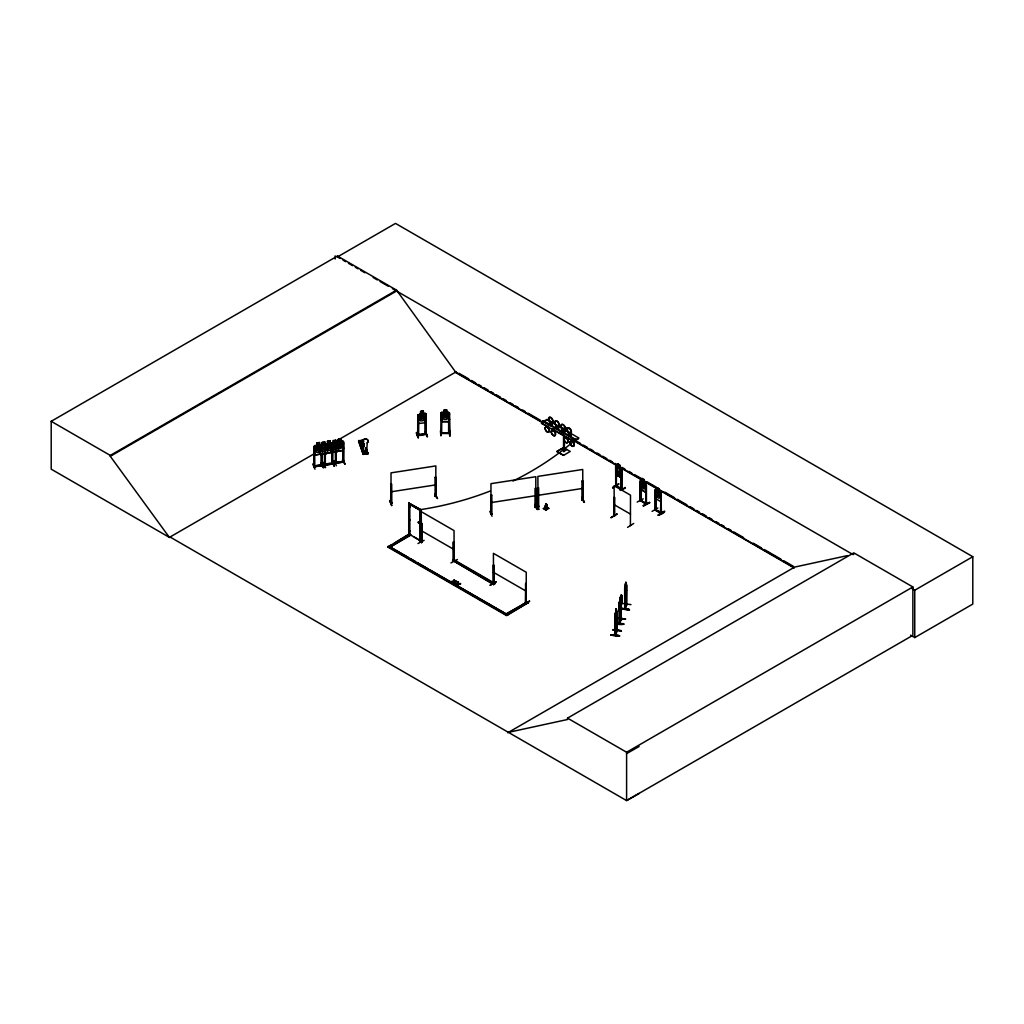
<?xml version="1.0" encoding="UTF-8"?>
<svg xmlns="http://www.w3.org/2000/svg" width="1024" height="1024" viewBox="0 0 1024 1024"><rect width="100%" height="100%" fill="white"/><g stroke="black" fill="none" stroke-linecap="round" stroke-linejoin="round"><path stroke-width="1.5" d="M550.08 423.949C549.414 416.243 552.845 430.49 551.91 422.144M558.029 428.48L558.067 425.702L557.824 428.416M616.742 630.349L617.267 629.862L615.091 634.611L615.693 635.021L616.205 611.891L615.654 617.754M616.691 630.925L617.216 611.635M617.242 630.605L615.437 635.443L615.462 616.448M625.242 608.73L625.805 585.613L625.254 591.462M625.242 608C623.526 611.072 627.802 602.65 626.33 604.07M626.278 604.646L626.803 585.357M550.285 424.013C554.675 425.19 547.11 424.858 550.31 421.222M556.454 427.763L556.467 424.781L556.198 427.405M562.586 431.117C562.918 424.653 560.973 434.01 564.16 431.949M620.89 618.573C622.336 616.499 618.15 626.726 619.456 622.451M620.314 606.579L620.339 600.166L619.546 623.718L620.877 618.829M620.826 619.277L621.414 618.138M621.376 618.918L619.558 623.667L619.469 602.47L620.352 596.928L620.429 599.398M545.984 506.278C545.242 498.688 550.246 512.243 544.806 508.928L546.061 503.782M620.429 597.069L620.083 599.36M366.003 447.846L368 453.798L363.098 454.349L358.554 440.998L363.162 439.949A2.906 2.33 -18.8 0 1 367.245 439.514A2.906 2.33 -18.8 0 1 367.245 442.854L366.656 452.058M616.819 616.461L615.117 623.194L623.654 624.23L615.142 622.784M624.666 594.944L624.934 596.787L626.496 590.182M616.064 614.771C616.538 604.058 616.922 621.44 616.051 615.834C615.373 626.65 615.488 609.51 615.91 614.669M610.931 635.187C616.102 632.986 627.635 638.387 610.944 635.11M611.021 634.893L619.533 635.878M629.043 609.869C602.842 606.758 647.283 612.186 620.621 608.243L629.133 609.306M615.04 623.424C638.17 623.117 608.192 628.096 616.717 619.251M421.03 541.722L420.186 541.35L420.224 510.298L409.805 504.294L409.869 535.283L408.73 534.938L408.73 503.053L421.03 509.837L421.581 542.592L421.786 523.469L421.018 523.277L421.786 523.469M545.421 509.222L545.83 503.936M552.282 425.05L551.245 425.638L551.578 424.832M556.429 427.61L558.054 428.25L556.493 427.366M568.307 434.918L568.768 431.885L568.717 434.778M570.906 435.213L569.702 435.699L570.906 435.213L569.882 436.595L570.368 432.806L570.304 435.699M620.634 603.712L619.776 607.885L619.469 606.822M615.053 615.04L615.347 613.658L615.142 635.418L615.488 634.701M624.73 609.126L624.666 588.736L626.214 583.603L626.714 604.698M626.317 583.616L625.894 584.845L625.818 582.374L624.64 588.749M620.877 619.315L620.851 598.17L619.149 603.302L619.251 609.574M365.312 452.122L365.21 450.867L365.734 452.122M365.606 450.957L365.299 451.891L365.35 450.944M365.888 451.93L365.542 451.123M620.429 608.282L622.054 601.805L620.416 608.397L620.224 600.358L622.131 595.661M620.506 599.002L620.198 600.371M617.088 631.014L616.23 608.653L615.36 614.208L615.258 634.97M545.446 506.394L545.933 503.808L544.538 508.493M620.966 600.986L620.813 595.61C622.182 591.834 622.285 602.918 620.928 604.979L620.762 598.835L621.107 600.102C621.594 589.504 622.016 606.758 621.094 601.165M611.085 517.786L617.242 513.907L611.11 517.466M544.806 508.928L546.33 503.91M409.894 507.149L409.792 506.368L409.869 507.085M409.728 519.603L409.843 520.384L409.869 519.59M409.869 530.624L409.728 531.341M409.728 531.84L409.728 530.637M629.12 609.69L620.608 608.653M563.75 432.205C564.864 421.107 564.506 439.949 562.624 428.326M570.394 435.699L569.702 435.699M365.645 451.648L365.21 451.43M363.802 445.875C362.726 443.443 361.011 447.514 363.686 445.811M643.174 484.186L644.954 483.174L643.674 485.12L645.005 488.653L643.264 485.389C642.445 488.55 640.218 486.054 642.842 484.621L641.574 481.229L643.123 484.006M621.798 475.546L621.056 477.53L616.282 474.778L615.654 472.102L616.294 474.778L621.03 477.504M640.205 486.707L640.768 489.421L645.504 492.16L646.195 490.15M661.171 499.418L660.467 501.44L655.731 498.701L655.181 495.974L655.744 498.701M615.757 610.419L616.32 608.666M625.344 584.128L625.907 582.387M615.757 611.187L616.102 610.227M625.344 584.909L625.702 583.936M615.27 613.696L616.627 609.894L616.742 631.04M615.36 613.709L615.731 612.608M625.05 590.17L625.037 609.165L626.88 604.314L624.934 608.09M624.845 596.774L626.317 592.998M621.363 630.912L612.915 629.696M622.515 603.418L630.963 604.634M615.155 635.366L616.845 630.541M619.878 599.462L620.237 597.722M621.35 599.91L621.248 619.251M619.776 606.016L620.339 604.518M617.062 617.958L625.574 619.021L616.973 617.869M619.456 611.341C623.475 593.574 619.482 616.141 619.174 609.498M319.885 451.072L318.144 449.037L315.763 451.686L317.555 448.614L315.84 446.234L318.054 447.885M337.306 442.931L338.099 442.586L339.482 444.352M326.81 453.517C329.075 447.04 329.126 440.781 320.346 445.069L319.488 446.08L320.346 454.528L326.81 453.517L320.346 454.528M325.555 453.376L332.019 452.352L332.966 449.882L332.941 443.571L332.774 464.013L324.544 465.267L324.544 452.454M337.587 451.622L338.509 449.114L338.509 442.842L337.536 442.176L331.11 443.174L330.266 444.186L331.11 452.621L337.562 451.571M336.32 451.482L342.784 450.458L343.731 447.987M621.402 594.803L621.03 596.544L621.402 595.584M620.928 598.758L621.504 597.261L620.928 603.11M421.978 416.358L419.661 414.746L421.414 417.229L419.584 420.198L422.016 417.677L424.435 419.686L422.579 417.126L424.358 414.259L422.067 416.563M417.818 421.248L418.688 423.475L425.28 422.797L426.138 420.314M425.28 422.797L426.227 420.326L426.227 414.054L425.242 413.338L417.805 414.95L417.664 435.315L426.112 433.766M313.805 466.739L322.189 465.408M321.254 465.549L321.421 454.656M332.646 463.744C333.875 461.171 313.421 467.418 331.917 463.424M332.826 463.974L324.608 465.024M342.771 461.504C343.398 463.334 341.824 460.595 343.616 461.184M391.782 503.014L390.861 502.438L391.859 502.682M390.848 503.155L391.757 502.528M491.034 513.357L491.891 514.176L490.995 514.317L490.97 483.661L535.795 476.723L535.808 507.418L535.066 507.507L535.795 506.483M535.949 506.675L535.219 506.79M535.949 507.366L535.795 488.23M538.816 506.893L537.894 507.034L537.894 487.91L538.65 487.795L538.675 506.97C539.136 506.061 537.037 505.843 538.816 506.394M538.074 507.034L537.894 476.403L582.72 469.466L582.886 500.07M453.261 583.053L453.888 581.504L456.512 581.568L453.888 581.901L453.261 583.437L452.762 582.758L454.477 579.994M458.458 582.298L457.254 585.741L457.971 582.016C458.266 585.498 451.29 583.744 457.344 583.526M452.762 582.758L453.978 579.712M457.344 583.923L457.971 582.016M445.261 415.206L442.918 413.069L444.698 415.731L442.829 418.509L445.312 416.243L447.77 418.509L445.875 415.757L447.693 413.069L445.376 415.13M449.485 419.315L448.538 421.619L441.971 421.619L441.114 413.107M449.574 419.328L448.602 421.696L441.894 421.645M454.694 583.872L457.267 583.859L457.254 585.357M456.755 585.459L457.267 583.859M312.691 464L314.995 469.235M322.88 462.822L323.354 462.362L325.594 467.52M325.184 467.661L322.918 462.784M334.067 460.518L336.422 465.715M389.67 500.467L391.578 505.702M391.974 505.318L389.619 500.787M489.779 511.398L492.032 516.262M536.23 504.589L536.691 504.141L539.008 509.376M538.534 509.427L536.269 504.55M643.238 498.816L637.146 502.08M612.608 487.744L618.726 484.173M657.882 507.994L652.07 511.386M418.355 437.325L416.422 432.755L418.342 437.619M416.806 432.41L418.406 437.709M417.933 437.734L416.422 432.755M421.517 541.888L420.954 541.491L421.862 541.734M453.786 560.474L453.197 560.128L453.888 560.512M453.299 560.218L454.093 561.011M493.645 584.23C495.462 583.629 491.942 582.554 493.837 583.578M525.389 602.534L525.683 583.462L526.093 602.893L525.414 602.573L526.323 602.739M526.31 602.074C524.89 601.971 526.643 601.51 525.99 602.854M616.307 485.824L615.616 485.427L621.811 489.651L621.798 469.286L616.384 465.344L615.654 465.856L616.41 465.434M621.722 489.651L621.53 488.474M616.448 467.405L615.68 467.213L615.898 486.029L622.016 489.523L621.12 488.768M655.462 509.261L655.757 509.747M655.693 491.456L655.13 491.136L655.898 491.328L655.962 510.31L655.27 509.222M660.659 512.576C665.37 513.882 646.541 505.523 661.171 512.883M660.57 512.486L660.634 513.293L660.838 498.88M541.491 423.283L543.232 420.698L575.014 439.04L575.014 442.074L541.491 423.283L548.762 426.918M512.934 481.05A433.715 345.267 41.1 0 0 573.274 441.626L575.014 439.04M440.819 430.477L440.87 435.866L440.435 430.784M644.186 481.984L646.259 483.942L646.259 504.307L640.115 500.058L640.794 500.454M645.798 503.296L640.794 500.659L646.464 503.424L646.182 504.307L645.862 484.877L645.901 503.821M640.947 482.048L640.179 481.843L640.32 500.634L646.413 504.077M426.176 434.253L417.613 435.149L418.56 434.355M425.459 433.843C428.288 433.485 419.635 436.288 417.843 435.328M425.331 434.33L425.306 415.398L426.138 415.501L425.357 415.578M338.138 447.923L339.584 445.504L341.952 447.398L340.134 444.928L341.875 441.971L339.533 444.48M318.106 448L320.448 445.491L318.694 448.448M327.053 448.858L328.218 446.989M418.202 522.099L418.688 522.688M418.458 523.021C418.253 521.216 420.25 522.304 418.931 522.253M418.906 521.818L419.136 522.739L418.291 522.202M420.224 541.261L420.147 510.349L410.445 504.141M620.685 599.578L620.186 603.046C619.366 597.837 619.635 615.091 620.173 604.109L620.506 605.478L620.339 599.386M620.992 618.867L621.043 598.49M313.882 466.035L314.816 466.752L314.65 447.654L313.882 447.782L313.882 466.906L314.01 446.528L314.893 445.555L321.331 444.582L322.202 445.299L321.331 444.582M322.189 464.717L314.624 465.869L314.816 466.752M322.163 464.922L321.408 464.781M332.032 463.411L332.928 463.245M336.205 462.579L335.296 462.451L342.694 461.53M336.038 462.362L342.848 461.274M342.771 461.312L343.706 461.35M342.95 462.182L342.771 443.059L343.539 442.944L343.552 462.118L343.731 441.728L342.733 440.998L335.475 443.046L338.291 441.779C335.834 437.901 344.96 439.04 338.227 439.45M391.757 503.219L390.925 503.322L390.938 484.198L391.693 484.083L391.821 503.219M435.917 495.68L434.906 496.346L435.84 496.192M435.174 496.512L434.995 477.389L435.75 477.261L435.917 496.371M490.88 513.434L491.738 513.51M491.046 514.074L491.814 513.984M537.805 506.867L538.739 506.726M582.784 499.418L581.952 500.224L581.965 481.101L582.72 480.973L582.822 500.134L581.875 500.058L582.81 499.213M314.035 446.579L314.918 445.606M330.202 443.238L330.189 440.845L327.424 441.293L327.552 443.738L324.672 444.89L325.581 443.968L331.955 443.034M330.355 444.211L331.11 443.174M440.87 432.576L441.843 432.576M440.87 433.267L449.574 433.267M614.31 516.032L614.106 485.696L630.502 495.168L630.413 525.645M630.746 524.762L630.464 525.338M418.445 435.264L418.522 416.282L417.69 416.192L418.522 416.282M359.386 440.909L359.68 440.73M364.109 446.541L361.984 440.602L363.187 440.32M361.062 443.789L364.531 454.221L360.397 443.878M366.63 453.952C368.026 454.95 367.731 450.714 367.36 453.325L363.75 453.734L363.418 452.787L363.379 454.182L358.618 441.024M367.68 453.542L366.899 453.773M440.87 433.434L441.011 413.082L441.92 412.25L448.576 412.301L449.574 413.12L450.061 435.866L449.651 430.771M441.011 413.133L441.92 412.301M326.17 444.723L327.424 443.622M336.947 442.829L338.317 441.843L338.202 439.386M333.082 442.944L331.712 443.93L331.712 448.282L333.082 449.933L335.654 449.536L337.037 447.462L337.037 443.11L335.654 442.547L335.77 440.179L332.992 440.55L333.107 442.995M642.227 480.781L640.141 480.486L640.179 500.864L640.115 500.058M655.181 489.728L655.834 489.267L661.171 493.248L661.261 513.574L655.13 510.08L655.181 489.728L655.859 489.357M449.459 432.768L440.87 432.742M327.232 449.946L328.806 447.398L331.187 449.293L329.357 446.822L331.123 443.942L328.768 446.374L327.386 444.531L326.541 444.826M563.546 434.406L563.546 451.494L566.874 449.523M424.115 540.339L417.997 543.514M453.261 560.87L453.478 541.786L453.888 561.203L453.261 560.845L454.118 561.05L454.042 530.586L421.222 511.642L421.568 542.541L421.568 523.597M450.944 562.931L457.37 559.488M621.184 470.349L621.952 470.541L621.184 470.349L621.184 489.37M612.672 487.846L618.778 483.878L612.672 487.45M621.184 488.678L616.307 486.016L621.965 488.768M621.184 489.293L621.402 470.221M620.083 490.266L625.011 487.718M493.222 583.987L493.427 564.838L493.837 584.269M621.645 490.138L625.318 487.974L624.973 487.398M493.645 584.653L494.835 583.373L453.824 559.693L452.621 560.384L493.645 584.653L493.99 565.158M660.634 513.293L660.838 494.144L661.466 513.446L655.27 509.914M661.402 494.464L660.634 494.272M658.304 514.906C669.466 506.995 663.424 514.803 658.342 514.957M664.422 511.322L658.394 515.302M658.304 515.302L664.499 511.718M523.149 604.224L529.587 601.19L523.187 604.275M523.494 604.813L529.587 601.19M614.592 497.242L614.63 516.211M633.728 523.456L627.584 527.373M170.138 537.05L169.472 537.446L51.2 469.158L51.2 421.312L337.459 256.038L396.557 290.15L455.654 372.122L542.656 422.349M337.459 256.038L337.459 256.922L395.507 223.411L972.8 556.71L972.8 604.07L914.752 637.581L910.605 635.174M51.2 421.312L110.298 455.424L396.557 290.15M639.13 793.446L626.598 800.589L170.061 537.011L169.382 537.395L110.298 456.307L396.557 291.034M169.382 537.395L314.918 453.363M335.616 441.421L456.32 371.738M575.014 440.883L578.586 438.835L578.586 437.875L546.79 419.52L543.232 421.581L543.232 420.698M549.389 424.768L550.413 423.386M549.389 423.974L550.592 423.475M549.568 424.077L550.592 424.077M551.245 425.05L552.448 424.55L551.424 425.139M551.424 425.933L552.282 424.448M555.546 427.52L556.736 427.034L555.546 428.314L556.736 427.622M557.402 428.595L558.605 428.109L557.581 429.491L557.402 428.595L558.605 428.109M557.402 429.184L558.426 428.006M552.691 430.669L554.483 431.475L554.47 428.941M408.73 503.053L421.03 509.837M562.01 428.301L562.944 427.763M564.48 428.557L565.85 429.338L565.85 427.661L564.915 428.211L564.915 429.888L566.195 429.146M562.893 431.181L561.702 431.872L562.726 430.49M561.702 431.078L562.893 430.579M563.558 432.154L564.749 431.654L563.725 433.037L563.558 432.154L564.749 431.654M565.555 431.142L567.603 429.965L565.555 431.642M567.846 434.624L569.05 434.138L567.846 435.418L569.05 434.726M565.402 437.581L567.002 438.502A3.008 1.741 60 0 1 567.104 442.765A3.008 1.741 60 0 1 563.917 438.797A3.008 1.741 60 0 1 567.104 438.502M528.371 603.123L527.181 602.432L506.675 613.683L527.181 601.843L528.371 602.534L506.675 615.654L387.814 547.034L409.51 533.914L410.714 535.194L390.195 547.034L410.714 534.605M387.814 547.034L391.744 544.768M394.47 543.194L409.51 533.914M571.558 441.139L573.146 442.061M578.586 437.875L575.014 439.936L572.262 438.336M563.546 447.693L556.877 451.546L563.546 455.386L570.214 451.443L563.546 447.59L556.877 451.443L563.546 455.386M619.635 465.05L620.646 468.736L620.646 473.088L619.635 474.368L617.754 473.28L616.742 470.835L617.754 463.808L619.776 464.973L619.661 476.723M615.667 465.843L615.718 486.208M452.621 560.973L453.824 560.282M617.754 466.138L576.678 442.394M548.813 508.352L545.971 510.054L543.347 508.352M642.291 480.896L642.227 478.451L641.216 485.491L642.227 487.936L644.109 489.024L645.12 487.744L644.25 479.616L644.25 481.946M640.781 480.026L646.259 483.942M646.413 504.128L646.413 485.197L645.645 485.005M640.768 489.421L645.504 492.16M657.203 490.061L657.203 487.731L659.226 488.896L659.226 491.226M494.835 583.373L493.645 584.064L452.621 560.384M659.162 488.934L657.139 487.77M660.467 492.019L661.171 493.248M643.29 505.626L649.792 502.669L643.341 505.69M387.814 546.445L506.675 615.066L528.371 602.534M507.75 732.749L794.688 567.078L847.552 555.584M508.416 732.352L567.514 719.501L567.514 718.131L853.773 552.858L912.87 586.97L912.87 635.315L626.598 800.589L626.598 752.243L912.87 586.97M853.773 554.227L853.107 554.624L392.435 288.653M912.013 588.634L914.752 590.221L972.8 556.71M626.598 753.626L639.13 746.483M420.595 513.165L420.595 510.093L409.894 504.448M410.445 534.886L420.595 540.838L414.246 537.114M313.946 465.971L321.254 465.062M335.398 462.464L335.232 463.206L343.616 461.875M363.43 440.461L359.232 440.922M367.962 453.811L365.901 447.872M557.939 428.237L556.992 425.933M568.691 434.56L570.278 435.482M570.304 435.341L568.576 434.458L570.355 435.354L569.306 433.037M363.52 445.914L361.971 445.312L363.75 445.44M325.312 464.486L325.312 465.178L325.312 452.339M332.083 463.859L332.006 444.954M343.539 462.093L335.424 463.398L335.437 462.682M435.021 496.307L435.84 496.384M582.042 500.006L582.81 499.904M535.808 507.418L535.04 507.302L535.04 488.358L535.872 488.41M625.075 608.461L625.229 586.317M319.45 451.955L316.89 452.365L315.507 450.714L315.507 446.362L316.89 445.363L316.774 442.918L319.552 442.534L319.552 444.864M316.89 443.034L319.45 442.637M340.864 441.382L342.758 441.05M330.086 443.277L332.966 443.622M338.317 442.611L340.89 442.202L340.89 446.554L338.317 446.963M332.083 445.133L332.762 444.838M319.45 450.086L316.89 450.496L316.89 446.144L319.45 445.734L319.488 452.339L320.41 454.438M338.317 448.832L340.89 448.422L342.259 446.336L342.259 441.984L340.89 441.434L340.954 438.95M327.552 450.726L330.112 450.317L331.494 448.23L331.494 443.891L330.112 443.328L330.086 440.947L327.424 441.293M336.371 451.341L342.784 450.458M325.594 453.235L332.019 452.352M314.893 455.014L321.357 453.978L314.893 455.014L314.035 452.826M321.536 462.989L323.494 467.84L321.139 462.963M332.198 461.325L334.515 466.202L331.789 461.043M342.976 459.456L344.934 464.307L342.566 459.162M434.726 493.862L437.504 498.611L435.187 493.747M491.725 495.053L490.97 495.168L491.162 514.317L491.891 514.176L491.814 495.219L491.059 495.334M582.797 481.139L581.965 481.101M534.886 504.755L537.536 509.594L534.822 504.435M535.232 504.755L537.126 509.286M582.157 497.498L584.461 502.298M584.077 502.336L581.773 497.498L584.115 502.349M322.227 442.445L325.005 442.074L324.915 444.493L326.272 445.005L326.272 449.357L324.89 451.43L322.317 451.827L320.934 450.176L320.934 445.824L322.317 444.838L322.227 442.445L322.342 444.89M322.342 442.56L324.915 442.163M333.082 443.712L335.654 443.315L335.654 447.667L333.082 448.064M391.014 491.802L435.84 484.864M490.97 502.605L535.795 495.667M537.894 495.347L582.72 488.41M453.978 581.184L456.512 581.171M453.35 581.619L450.701 581.965L456.512 581.568M453.274 581.952L451.162 581.837M457.958 583.488L460.493 583.872L457.882 584.205M460.493 583.872L457.958 583.885L460.493 583.475M455.155 584.538L457.267 584.256M450.701 581.568L453.35 581.222M363.622 441.562L359.347 442.035L363.622 441.306L363.162 439.949A2.906 2.33 -18.8 0 1 367.27 439.616A2.906 2.33 -18.8 0 1 367.27 442.957L367.245 442.854M362.496 442.368L359.654 442.944L362.496 442.624M364.39 443.571L360.115 444.301L364.39 443.814M363.366 444.928L360.525 445.504L363.366 445.184M363.827 446.285L360.986 446.861L363.827 446.541M364.864 451.418C366.374 447.987 364.275 457.856 366.17 451.264M425.254 413.389C421.427 415.36 425.472 408.563 420.608 411.494L420.621 413.875L419.315 414.861L419.315 419.213L420.723 420.941L423.347 420.659L424.742 418.65L424.742 414.298L423.347 413.67L423.322 411.29M423.437 411.251L420.621 411.546L420.723 413.939L417.805 414.95M425.894 431.782L427.443 436.762L425.421 431.872M616.23 608.653L615.654 619.622L615.36 618.56M550.234 423.91L551.898 424.691M325.197 464.934L325.389 464.256M321.984 465.382L322.099 464.73M324.736 465.293L324.634 452.621M435.098 495.846L435.84 495.501M391.04 503.322L391.014 472.858L435.84 465.92L435.776 496.448M538.547 506.701L538.65 506.048M655.642 510.4L655.898 497.638M421.158 541.376L421.53 542.541M421.158 542.067L421.862 542.426M453.517 560.717L453.478 541.786M525.619 602.381L526.246 602.726L526.246 572.275L493.427 553.331L493.53 583.808M335.501 463.373L335.322 450.56M332.122 464.09L332.006 452.851M321.523 465.715L321.344 454.49M313.997 466.906L322.266 465.574L322.099 452.787M418.432 434.355L425.267 433.843M440.96 414.31L441.754 414.31L441.664 433.485L441.754 432.576M449.485 414.31L448.704 414.31L448.614 433.434L449.574 432.576M440.96 414.49L441.754 414.49M448.704 414.49L449.485 414.49M441.843 432.947L448.614 432.947M563.546 450.995L564.403 450.995M563.546 451.494L564.403 451.494L564.403 436.416M425.395 434.534L425.306 415.398M496.23 581.926L490.163 585.216M336.166 463.053L336.154 450.611M441.062 433.459L449.395 433.485L449.485 432.576M626.496 583.936L626.33 604.762M615.142 621.312L615.347 623.066M612.826 629.606L621.427 630.733L612.838 629.862M619.366 601.907L619.251 623.68M616.986 618.125L625.498 619.2M622.054 595.558L622.131 601.856M342.963 459.418L344.858 463.987M321.536 462.95L323.43 467.52M334.118 466.202L331.738 461.03M425.446 431.475L427.046 436.749M562.56 430.861L564.211 431.795L562.419 430.899M449.6 430.438L449.651 435.802M450.022 430.784L450.048 435.814M320.832 445.517L319.45 444.966L319.424 442.573M655.462 509.952L655.334 491.008M556.262 427.354L558.054 428.25M614.106 516.16L614.387 497.37M495.974 581.824L490.202 585.203M337.459 256.922L340.211 258.509M342.963 260.096L345.715 261.683M348.454 263.27L352.576 265.651M355.328 267.238L358.08 268.826M360.832 270.413L364.954 272.794M373.197 277.555L377.318 279.936M380.07 281.523L388.314 286.272M564.48 426.88L565.85 427.661M564.826 428.352L567.603 429.965M549.568 424.666L551.245 425.638M542.605 421.056L574.4 439.411M642.163 478.49L644.25 479.616M544.614 422.374L550.144 425.574M559.821 431.155L562.586 432.755M459.085 373.325L468.749 378.906M471.514 380.506L475.661 382.899M478.413 384.486L481.178 386.086M483.942 387.674L488.09 390.067M490.854 391.667L493.606 393.267M496.371 394.854L500.518 397.248M503.283 398.848L506.035 400.435M510.182 402.829L512.947 404.429M515.712 406.016L518.464 407.616M522.611 410.01L525.376 411.597M528.141 413.197L540.57 420.365M577.856 441.894L580.621 443.494M583.386 445.094L587.52 447.475M590.285 449.075L593.05 450.675M597.184 453.056L599.949 454.656M602.714 456.256L606.861 458.65M609.626 460.237L612.378 461.837M615.142 463.424L617.907 465.024M622.054 467.418L624.806 469.005M628.954 471.398L631.718 472.998M634.483 474.586L643.776 479.898L643.776 480.666M646.912 481.766L656.576 487.347M664.858 492.134L674.534 497.715M677.286 499.302L686.963 504.896M689.715 506.483L693.862 508.877M696.627 510.477L699.392 512.064M702.157 513.664L706.291 516.058M709.056 517.645L711.821 519.245M715.955 521.638L718.72 523.226M721.485 524.826L724.25 526.413M728.397 528.806L731.149 530.406M733.914 531.994L743.578 537.587M753.254 543.168L761.536 547.942M764.301 549.542L780.877 559.104M783.629 560.704L793.306 566.285M574.426 440.691L794.01 567.475M454.746 371.994L542.042 422.387M619.635 467.187L794.214 567.987M551.526 428.506L573.645 441.28M617.754 467.072L619.674 468.262M655.104 491.981L661.171 495.462M617.754 471.424L619.635 472.512L619.635 468.16M614.106 504.653L630.502 514.125M546.189 506.842L548.813 508.416M543.347 508.467L545.971 510.054M421.222 530.586L454.042 549.53M493.427 572.275L526.246 591.219M455.181 561.075L494.835 583.962M391.77 547.942L408.358 557.517M411.123 559.117L415.27 561.51M418.035 563.098L427.699 568.691M430.464 570.278L506.483 614.17M567.514 718.131L626.598 752.243M411.712 504.883L420.595 510.093M364.595 454.182L363.699 454.31L359.629 442.432M363.763 454.272L358.886 440.435M573.274 441.626L574.4 442.432M655.155 510.131L655.066 509.35M448.538 412.378L449.485 413.158M547.622 508.339L546.278 503.846L546.739 507.597M621.018 468.096L621.798 469.286L621.619 489.613M491.904 513.651L491.904 514.15M435.75 477.261L434.995 477.389M343.539 442.944L342.771 443.059M314.65 447.654L313.882 447.782M553.408 429.171L554.483 431.475A3.008 1.741 60 0 1 554.586 435.738A3.008 1.741 60 0 1 551.398 431.77A3.008 1.741 60 0 1 554.586 431.475M335.744 442.445L335.744 440.115M441.011 419.328L441.894 421.696M366.131 449.229L367.642 453.683M365.837 449.408L367.462 453.862M362.662 440.525L364.147 444.992M362.317 440.282L364.07 445.005M363.789 444.877L362.278 440.422L363.162 439.949A2.906 2.33 -18.8 0 0 363.251 443.418L363.84 452.48M359.718 440.589L364.493 454.208M360.691 443.699L364.211 454.08M624.96 592.269L625.254 593.331L625.818 582.374M547.482 508.787L546.304 503.987L546.97 509.146M363.123 452.557L367.232 452.186L367.232 450.957L366.899 451.981L363.29 452.39L362.957 451.43L363.136 452.685M624.755 594.957L624.934 596.787M546.099 504.064L546.214 509.299M914.752 590.221L914.752 637.581M659.085 488.973L660.096 492.659L660.096 497.011L659.085 498.291L657.203 497.203L656.192 494.758L657.203 487.731M658.752 489.165L658.752 489.946L657.536 488.474M642.56 479.194L642.56 479.974M640.947 488.358L640.704 501.158L640.73 482.163M617.754 463.808L617.741 475.622M616.448 472.141L616.307 486.515M616.243 467.533L616.115 486.477M614.31 497.088L614.285 516.339M564.582 431.552L563.558 432.742L561.869 431.181M554.278 429.133L554.278 431.59M551.706 422.259L551.706 424.717M546.79 419.52L546.79 420.48M534.95 506.624L534.95 507.315M525.683 583.462L525.786 602.432M507.866 614.963L389.005 546.342M446.72 412.301L446.72 409.907L443.866 409.907L443.968 412.378L442.534 413.158L442.534 417.51L443.968 419.366L446.63 419.366L448.064 417.51L448.064 413.158L446.63 412.378L446.63 409.997M426.138 414.106L426.061 434.496M420.762 509.99L420.762 541.875M418.47 416.115L418.445 435.29M417.894 414.963L417.907 421.222M409.152 503.168L409.152 534.874L408.998 502.886M338.419 442.893L338.445 449.165M336.077 450.445L336.09 463.309M335.142 255.859L335.142 258.995M110.298 455.424L110.298 456.307M489.946 491.123A433.715 345.267 41.1 0 1 420.006 509.722M363.213 443.315A2.906 2.33 -18.8 0 1 363.213 439.962M625.152 587.725L625.139 593.216L625.651 589.555C626.509 595.213 626.176 577.741 625.664 588.493L625.19 587.597M326.042 450.458L325.158 450.675L323.648 448.653L321.254 451.29L323.059 448.23L321.331 445.837L323.597 447.616L325.939 445.12L324.198 448.077L326.042 450.458M336.819 448.563L335.872 448.717L334.413 446.758L332.019 449.395L333.824 446.336L332.109 443.942L334.374 445.722L336.717 443.226L334.963 446.182L336.819 448.563M546.739 427.008L548.134 428.045A3.008 1.741 60 0 1 548.237 432.294A3.008 1.741 60 0 1 545.05 428.326A3.008 1.741 60 0 1 548.237 428.045L546.739 427.008M649.485 502.4L643.354 505.984L649.498 502.438M319.002 443.098L317.338 443.354L317.338 444.134L319.002 443.866L319.002 443.098M340.429 439.565L338.778 439.821L338.778 440.602L340.429 440.333L340.429 439.565M329.651 441.459L328 441.715L328 442.496L329.651 442.24L329.651 441.459M330.112 444.109L327.552 444.506L327.552 448.858L330.112 448.448L330.112 444.109M335.194 440.666L333.542 440.922L333.542 441.702L335.194 441.446L335.194 440.666M324.429 442.573L322.778 442.829L322.778 443.597L324.429 443.341L324.429 442.573M324.89 445.21L322.317 445.619L322.317 449.971L324.89 449.562L324.89 445.21M422.874 411.776L421.184 411.955L421.184 412.736L422.874 412.557L422.874 411.776M423.347 414.451L420.723 414.72L420.723 419.072L423.347 418.803L423.347 414.451M446.157 410.432L444.442 410.432L444.442 411.213L446.157 411.213L446.157 410.432M446.63 413.158L443.968 413.158L443.968 417.51L446.63 417.51L446.63 413.158M619.302 465.242L618.099 464.55L619.302 466.022L619.302 465.242M644.109 482.803L642.227 481.715L642.227 486.067L644.109 487.155L644.109 482.803M659.085 492.083L657.203 490.995L657.203 495.347L659.085 496.435L659.085 492.083M545.242 428.211A3.008 1.741 60 0 0 548.429 432.179A3.008 1.741 60 0 0 548.429 427.93A3.008 1.741 60 0 0 545.242 428.211M570.074 442.342A3.008 1.741 60 0 0 573.261 446.31A3.008 1.741 60 0 0 573.261 442.061A3.008 1.741 60 0 0 570.074 442.342M569.869 442.458A3.008 1.741 60 0 0 573.056 446.426A3.008 1.741 60 0 0 573.056 442.176A3.008 1.741 60 0 0 569.869 442.458M551.194 431.885A3.008 1.741 60 0 0 554.394 435.853A3.008 1.741 60 0 0 554.394 431.59A3.008 1.741 60 0 0 551.194 431.885M567.206 429.376A3.008 1.741 60 0 0 570.394 433.344A3.008 1.741 60 0 0 570.394 429.082A3.008 1.741 60 0 0 567.206 429.376M567.002 429.491A3.008 1.741 60 0 0 570.189 433.459A3.008 1.741 60 0 0 570.189 429.197A3.008 1.741 60 0 0 567.002 429.491M548.749 418.714A3.008 1.741 60 0 0 551.936 422.682A3.008 1.741 60 0 0 551.936 418.432A3.008 1.741 60 0 0 548.749 418.714M548.544 418.829A3.008 1.741 60 0 0 551.731 422.797A3.008 1.741 60 0 0 551.731 418.547A3.008 1.741 60 0 0 548.544 418.829M561.05 425.818A3.008 1.741 60 0 0 564.237 429.786A3.008 1.741 60 0 0 564.237 425.536A3.008 1.741 60 0 0 561.05 425.818M560.858 425.933A3.008 1.741 60 0 0 564.045 429.901A3.008 1.741 60 0 0 564.045 425.651A3.008 1.741 60 0 0 560.858 425.933M554.893 422.272A3.008 1.741 60 0 0 558.093 426.24A3.008 1.741 60 0 0 558.093 421.978A3.008 1.741 60 0 0 554.893 422.272M554.701 422.387A3.008 1.741 60 0 0 557.888 426.355A3.008 1.741 60 0 0 557.888 422.093A3.008 1.741 60 0 0 554.701 422.387M563.712 438.912A3.008 1.741 60 0 0 566.912 442.88A3.008 1.741 60 0 0 566.912 438.618A3.008 1.741 60 0 0 563.712 438.912"/></g></svg>
